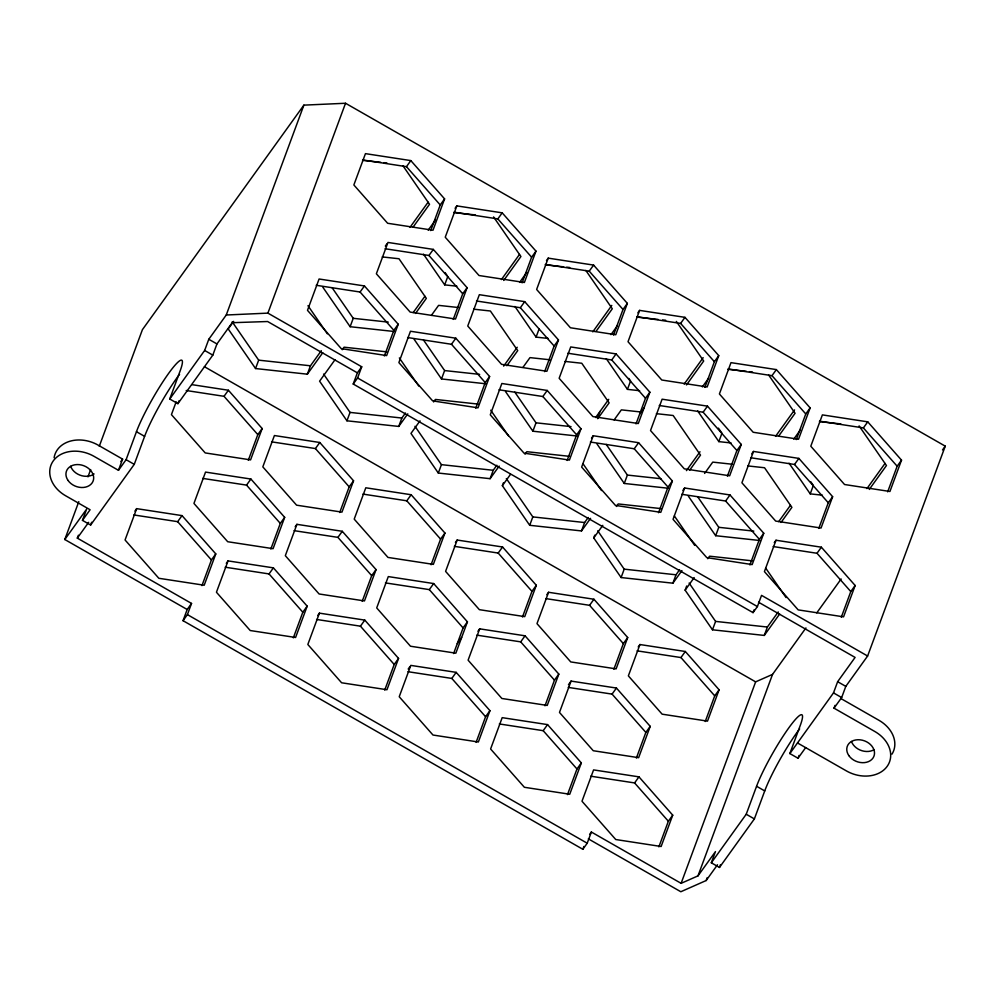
<?xml version="1.0" encoding="UTF-8"?>
<svg xmlns="http://www.w3.org/2000/svg" width="995" height="995" viewBox="0 0 995 995"><rect width="100%" height="100%" fill="white"/><g stroke="black" fill="none" stroke-linecap="round" stroke-linejoin="round"><path stroke-width="1.49" d="M799.657 728.887A47.412 6.256 -60.2 0 0 764.732 790.925L754.384 818.91L719.472 867.453L711.313 862.789L715.455 851.596L697.992 875.874L681.115 883.336L591.353 832.019L587.212 843.213L582.846 849.282L183.043 620.693L187.184 609.5L64.787 539.514L78.804 501.629M87.97 476.854L90.669 469.565M99.289 446.245L142.422 329.656L303.885 105.134L345.526 103.256L945.25 446.146L867.615 656.016L845.8 686.363L841.658 697.557L834.021 708.166L874.816 731.499A30.82 23.955 20.3 0 1 887.154 766.374A30.82 23.955 20.3 0 1 846.459 770.938L797.492 742.954M179.548 374.331A47.412 6.256 -60.2 0 0 144.611 436.37L134.263 464.354L90.62 525.037L82.461 520.373L86.602 509.179L64.787 539.514M183.043 620.693L187.408 614.624L191.537 603.43L77.311 538.121L78.381 535.223M90.62 525.037L91.664 522.238M82.461 520.373L90.097 509.751L65.62 495.759A30.82 23.955 20.3 0 1 53.282 460.872A30.82 23.955 20.3 0 1 93.99 456.319L118.467 470.312L122.609 459.118L98.132 445.126A30.82 23.955 20.3 0 0 54.103 457.75M118.467 470.312L126.104 459.69L136.452 431.706A47.412 6.256 -60.2 0 1 168.628 373.386A47.412 6.256 -60.2 0 1 180.095 371.035L169.747 399.007L177.906 403.671L212.818 355.128L216.947 343.934L232.221 322.703L267.618 321.522L357.367 372.839L353.225 384.033L753.041 612.634L757.406 606.564L761.548 595.371L867.615 656.016M136.651 508.644L125.059 539.986L158.827 578.282L204.199 585.234L215.791 553.904L182.023 515.609L136.651 508.644L134.91 511.082M176.177 401.806L171.426 414.629L205.206 452.924L250.578 459.877L262.17 428.534L228.39 390.239L192.097 384.679M177.906 403.671L178.938 400.873M169.747 399.007L204.647 350.464L208.788 339.27L226.251 315.005L303.885 105.134M226.251 315.005L267.904 313.126L345.526 103.256M322.728 352.777L307.343 374.182L255.553 368.548L258.663 360.153L232.196 321.808M201.948 585.607L211.425 559.974L215.791 553.904M248.315 460.25L257.804 434.604L262.17 428.534M228.042 560.894L216.437 592.236L250.218 630.531L295.59 637.484L307.181 606.154L273.401 567.859L228.042 560.894L226.288 563.332M307.343 374.182L310.452 365.787L321.31 350.675M394.294 331.509L350.128 326.708L353.225 318.313L332.056 287.642M270.827 549.053L280.304 523.407L284.669 517.338L250.902 479.043L205.53 472.09L193.938 503.433L227.706 541.728L273.078 548.68L284.669 517.338M296.92 524.34L285.316 555.683L319.096 593.978L364.469 600.93L376.06 569.6L342.28 531.293L296.92 524.34L295.167 526.765M353.225 384.033L357.591 377.976L361.732 366.782L267.904 313.126M407.788 413.845L398.734 426.432L346.944 420.798L350.041 412.403L323.574 374.058M384.368 355.961L393.858 330.315L398.224 324.246L364.444 285.951L319.084 278.998L307.48 310.34L341.26 348.636L386.632 355.588L398.224 324.246M430.748 230.591L440.225 204.958L444.591 198.888L410.823 160.593L365.451 153.64L353.859 184.97L387.627 223.266L432.999 230.231L444.591 198.888M293.326 637.857L302.816 612.223L307.181 606.154M339.705 512.5L349.183 486.853L353.548 480.784L319.781 442.489L274.409 435.536L262.817 466.879L296.585 505.174L341.957 512.126L353.548 480.784M456.842 205.89L445.238 237.22L479.018 275.515L524.39 282.481L535.982 251.138L502.201 212.843L456.842 205.89L455.088 208.316M319.42 613.144L307.828 644.486L341.608 682.781L386.968 689.734L398.56 658.404L364.792 620.109L319.42 613.144L317.679 615.582M456.879 286.199L444.69 284.868L447.8 276.473M398.734 426.432L401.843 418.037L405.462 413M453.247 319.395L462.737 293.761L467.103 287.692L433.322 249.397L387.963 242.444L376.359 273.774L410.139 312.082L455.511 319.034L467.103 287.692M485.684 383.759L441.506 378.958L444.616 370.563L423.435 339.892M362.205 601.303L371.695 575.657L376.06 569.6M499.167 466.095L490.112 478.682L438.322 473.048L441.432 464.653L414.965 426.308M475.759 408.211L485.237 382.565L489.602 376.496L455.834 338.2L410.462 331.248L398.871 362.59L432.651 400.885L478.01 407.838L489.602 376.496M522.126 282.841L531.616 257.207L535.982 251.138M384.717 690.107L394.207 664.473L398.56 658.404M431.084 564.75L440.574 539.103L444.939 533.034L411.159 494.739L365.799 487.786L354.208 519.129L387.975 557.424L433.347 564.376L444.939 533.034M548.22 258.14L536.628 289.47L570.409 327.765L615.768 334.73L627.36 303.388L593.592 265.093L548.22 258.14L546.479 260.566M457.178 540.036L445.586 571.379L479.366 609.674L524.726 616.626L536.317 585.284L502.55 546.989L457.178 540.036L455.436 542.462M548.257 338.449L536.081 337.118L539.178 328.723M490.112 478.682L493.221 470.287L496.841 465.25M590.557 518.345L581.503 530.932L529.713 525.298L502.363 485.672L503.395 482.873M544.638 371.645L554.128 346.011L558.481 339.942L524.713 301.647L479.341 294.694L467.749 326.037L501.53 364.332L546.889 371.284L558.481 339.942M577.075 436.009L532.897 431.208L536.006 422.813L514.825 392.142M453.596 653.553L463.085 627.907L467.439 621.85L433.671 583.555L388.299 576.59L376.707 607.933L410.487 646.228L455.847 653.18L467.439 621.85M479.689 628.84L468.098 660.182L501.866 698.478L547.238 705.43L558.829 674.1L525.049 635.805L479.689 628.84L477.936 631.278M529.713 525.298L532.822 516.903L506.343 478.558M567.138 460.461L576.627 434.815L580.993 428.745L547.213 390.45L501.853 383.498L490.261 414.84L524.029 453.135L569.401 460.088L580.993 428.745M613.517 335.091L623.007 309.457L627.36 303.388M476.095 742.357L485.585 716.723L489.95 710.654L456.17 672.359L410.811 665.394L399.219 696.736L432.987 735.031L478.359 741.996L489.95 710.654M522.474 616.999L531.964 591.353L536.317 585.284M597.423 418.447L600.01 411.457M593.231 435.748L581.64 467.09L615.42 505.385L660.779 512.338L672.384 480.995L638.603 442.7L593.231 435.748L591.49 438.173M639.611 310.39L628.019 341.72L661.787 380.015L707.159 386.98L718.751 355.638L684.97 317.343L639.611 310.39L637.857 312.816M548.568 592.286L536.977 623.629L570.744 661.924L616.116 668.876L627.708 637.534L593.928 599.239L548.568 592.286L546.815 594.712M639.648 390.699L627.459 389.368L630.569 380.973L628.803 378.423M581.503 530.932L584.612 522.537L588.232 517.499M681.936 570.595L672.894 583.182L621.104 577.548L593.741 537.922L594.786 535.123M636.016 423.895L645.506 398.261L649.872 392.192L616.092 353.897L570.732 346.944L559.14 378.287L592.908 416.582L638.28 423.534L649.872 392.192M668.453 488.259L624.275 483.458L627.385 475.063L606.216 444.392M544.986 705.803L554.464 680.157L558.829 674.1M571.068 681.09L559.476 712.432L593.256 750.727L638.628 757.68L650.22 726.35L616.44 688.055L571.068 681.09L568.456 684.734M621.104 577.548L624.201 569.152L597.734 530.808M658.528 512.711L668.018 487.065L672.384 480.995M704.908 387.341L714.385 361.707L718.751 355.638M567.486 794.607L576.976 768.973L581.341 762.904L547.561 724.609L502.189 717.656L490.597 748.986L524.377 787.281L569.737 794.246L581.341 762.904M613.865 669.249L623.343 643.603L627.708 637.534M684.622 487.998L673.03 519.34L706.798 557.635L752.17 564.588L763.762 533.245L729.994 494.95L684.622 487.998L682.881 490.423M639.947 644.536L628.355 675.879L662.135 714.174L707.507 721.126L719.099 689.784L685.319 651.489L639.947 644.536L638.205 646.961M731.039 442.949L718.85 441.618L721.96 433.223L718.427 428.111M672.894 583.182L675.991 574.787L679.61 569.749M582.846 849.282L583.891 846.484M779.657 614.027L764.272 635.432L712.482 629.798L685.132 590.172L686.687 585.98M727.407 476.145L736.897 450.511L741.263 444.442L707.482 406.147L662.11 399.194L650.519 430.536L684.299 468.832L729.658 475.784L741.263 444.442M759.844 540.509L715.666 535.708L718.776 527.313L697.594 496.642M636.365 758.053L645.854 732.407L650.22 726.35M753.501 451.444L741.909 482.786L775.677 521.081L821.049 528.034L832.641 496.692L798.873 458.396L753.501 451.444L751.76 453.869M712.482 629.798L715.592 621.402L689.125 583.058M749.919 564.961L759.396 539.315L763.762 533.245M796.286 439.591L805.776 413.957L810.141 407.888L776.361 369.593L730.989 362.64L719.397 393.97L753.178 432.265L798.537 439.23L810.141 407.888M658.877 846.857L668.354 821.223L672.719 815.154L638.952 776.859L593.58 769.906L581.988 801.236L615.756 839.531L661.128 846.496L672.719 815.154M705.244 721.499L714.733 695.853L719.099 689.784M776.013 540.248L764.409 571.59L798.189 609.885L843.561 616.838L855.153 585.495L821.372 547.2L776.013 540.248L774.259 542.673M753.041 612.634L754.073 609.835M822.417 495.199L810.229 493.868L813.338 485.473L810.689 481.642M764.272 635.432L767.381 627.037L778.239 611.925M681.115 883.336L755.64 681.861L772.53 674.399L805.925 627.944M818.798 528.395L828.275 502.761L832.641 496.692M697.992 875.874L772.53 674.399M588.331 838.86L680.829 891.744L706.151 880.538L707.234 877.615M719.472 867.453L720.504 864.655M711.313 862.789L746.225 814.246L756.573 786.261A47.412 6.256 -60.2 0 1 788.749 727.942A47.412 6.256 -60.2 0 1 800.216 725.579L789.856 753.563L798.015 758.227L805.651 747.618M841.297 617.211L850.787 591.565L855.153 585.495M887.677 491.841L897.154 466.207L901.52 460.138L867.752 421.843L822.38 414.89L810.788 446.22L844.556 484.515L889.928 491.48L901.52 460.138M798.015 758.227L799.06 755.429M789.856 753.563L833.499 692.893L837.641 681.699L855.091 657.421L758.526 602.211M834.021 708.166L835.054 705.368M120.83 461.58L122.609 459.118M77.311 538.121L88.654 522.338M233.638 321.373L228.203 328.922L255.553 368.548M186.214 390.513L224.024 396.308L228.39 390.239M362.603 159.934L406.457 166.662L410.823 160.593M133.803 514.95L177.657 521.666L182.023 515.609M385.339 246.076L387.08 243.651M316.223 285.291L360.078 292.02L364.444 285.951M410.015 227.345L428.111 202.172M413.236 226.922L429.529 204.273L403.062 165.941M334.979 359.78L319.594 381.172L346.944 420.798M342.218 349.718L344.021 347.193L386.682 351.832M428.198 230.156L435.437 220.082M202.681 478.396L246.536 485.112L250.902 479.043M385.102 248.738L428.957 255.466L433.322 249.397M187.184 609.5L191.537 603.43M357.367 372.839L361.732 366.782M271.56 441.842L315.415 448.558L319.781 442.489M413.161 312.617L424.927 296.261M415.487 313.462L426.345 298.363L398.995 258.75L382.242 256.921M453.981 212.184L497.836 218.912L502.201 212.843M431.357 315.427L438.596 305.365L458.396 307.517M225.181 567.2L269.036 573.928L273.401 567.859M407.614 337.541L451.469 344.27L455.834 338.2M501.393 279.595L519.502 254.421M503.719 280.441L520.92 256.523L493.57 216.91M420.027 420.835L410.972 433.422L438.322 473.048M433.596 401.968L435.412 399.443L478.06 404.082M519.589 282.406L526.828 272.332M294.06 530.646L337.914 537.362L342.28 531.293M476.493 300.987L520.348 307.716L524.713 301.647M362.939 494.092L406.793 500.808L411.159 494.739M503.644 366.123L517.226 347.255M506.878 365.712L517.736 350.613L490.386 311L473.632 309.171M545.372 264.434L589.227 271.162L593.592 265.093M522.997 367.317L529.974 357.615L549.787 359.767M316.572 619.45L360.426 626.178L364.792 620.109M498.992 389.791L542.86 396.52L547.213 390.45M592.784 331.845L611.788 305.415M596.017 331.422L612.298 308.773L585.831 270.441M502.363 485.672L510.51 474.354M524.987 454.217L526.803 451.693L569.451 456.332M610.967 334.656L617.31 325.838M385.451 582.896L429.305 589.612L433.671 583.555M567.871 353.237L611.738 359.966L616.092 353.897M408.186 669.038L409.94 666.613M454.329 546.342L498.184 553.058L502.55 546.989M595.644 417.527L608.741 399.318M597.771 418.634L609.127 402.863L581.764 363.25L565.011 361.421M636.763 316.684L680.617 323.412L684.97 317.343M614.126 419.927L621.365 409.865L641.166 412.017M457.277 643.578L461.643 637.509M639.71 413.932L644.076 407.863M407.962 671.7L451.817 678.428L456.17 672.359M590.383 442.041L634.238 448.77L638.603 442.7M684.174 384.095L703.179 357.665M686.488 384.941L703.689 361.023L676.339 321.41M593.741 537.922L602.796 525.348M616.378 506.467L618.181 503.943L660.829 508.582M702.358 386.906L708.689 378.088M476.841 635.146L520.696 641.862L525.049 635.805M659.262 405.487L703.117 412.216L707.482 406.147M545.72 598.592L589.575 605.308L593.928 599.239M686.413 470.623L699.995 451.755M689.647 470.212L700.505 455.113L673.155 415.5L656.401 413.671M728.141 368.934L771.996 375.662L776.361 369.593M704.609 473.433L712.756 462.115L732.556 464.267M499.341 723.95L543.195 730.678L547.561 724.609M681.774 494.291L725.629 501.02L729.994 494.95M775.553 436.345L794.557 409.915M778.786 435.922L795.08 413.273L768.6 374.941M685.132 590.172L694.187 577.597M707.756 558.717L709.572 556.193L752.22 560.832M793.749 439.156L800.079 430.337M568.22 687.396L612.074 694.112L616.44 688.055M750.653 457.737L794.507 464.466L798.873 458.396M637.098 650.842L680.953 657.558L685.319 651.489M778.712 521.616L790.478 505.261M781.038 522.462L791.896 507.363L764.546 467.749L747.792 465.921M819.532 421.183L863.386 427.912L867.752 421.843M589.612 834.444L591.353 832.019M590.731 776.199L634.586 782.928L638.952 776.859M773.152 546.541L817.007 553.27L821.372 547.2M866.943 488.595L885.04 463.421M869.269 489.44L886.458 465.523L859.108 425.91M816.758 612.883L841.136 578.978M942.526 449.939L945.25 446.146M706.151 880.538L717.507 864.754M362.578 160.344L380.849 162.334M383.896 162.67L386.943 163.006M453.956 212.594L475.287 214.92M545.347 264.844L563.63 266.834M566.677 267.17L569.725 267.506M636.738 317.094L658.056 319.42M662.633 319.917L665.68 320.253M353.225 318.313L388.261 322.119M728.116 369.344L746.399 371.334M749.446 371.67L752.494 372.006M444.616 370.563L479.652 374.369M258.663 360.153L310.452 365.787M819.507 421.594L840.825 423.92M536.006 422.813L571.03 426.619M350.041 412.403L401.843 418.037M627.385 475.063L660.891 478.707M441.432 464.653L493.221 470.287M718.776 527.313L753.812 531.119M532.822 516.903L584.612 522.537M624.201 569.152L675.991 574.787M715.592 621.402L767.381 627.037M357.591 377.976L757.406 606.564M837.641 681.699L845.8 686.363M833.499 692.893L841.658 697.557M840.8 698.478L878.958 720.305A30.82 23.955 20.3 0 1 891.993 754.135M208.788 339.27L216.947 343.934M204.647 350.464L212.818 355.128M204.398 366.695L755.64 681.861M136.452 431.706L144.611 436.37M756.573 786.261L764.732 790.925M126.104 459.69L134.263 464.354M746.225 814.246L754.384 818.91M187.408 614.624L587.212 843.213M863.386 427.912L897.154 466.207M771.996 375.662L805.776 413.957M680.617 323.412L714.385 361.707M794.507 464.466L828.275 502.761M589.227 271.162L623.007 309.457M703.117 412.216L736.897 450.511M817.007 553.27L850.787 591.565M497.836 218.912L531.616 257.207M611.738 359.966L645.506 398.261M725.629 501.02L759.396 539.315M406.457 166.662L440.225 204.958M520.348 307.716L554.128 346.011M634.238 448.77L668.018 487.065M428.957 255.466L462.737 293.761M542.86 396.52L576.627 434.815M451.469 344.27L485.237 382.565M360.078 292.02L393.858 330.315M680.953 657.558L714.733 695.853M589.575 605.308L623.343 643.603M498.184 553.058L531.964 591.353M612.074 694.112L645.854 732.407M406.793 500.808L440.574 539.103M520.696 641.862L554.464 680.157M634.586 782.928L668.354 821.223M315.415 448.558L349.183 486.853M429.305 589.612L463.085 627.907M543.195 730.678L576.976 768.973M224.024 396.308L257.804 434.604M337.914 537.362L371.695 575.657M451.817 678.428L485.585 716.723M246.536 485.112L280.304 523.407M360.426 626.178L394.207 664.473M269.036 573.928L302.816 612.223M177.657 521.666L211.425 559.974M789.06 463.197L810.229 493.868M697.669 410.947L718.85 441.618M765.777 568.22L786.062 597.609M606.291 358.697L627.459 389.368M688.316 496.095L715.666 535.708M674.386 515.97L694.684 545.36M514.9 306.448L536.081 337.118M596.925 443.845L624.275 483.458M582.995 463.72L601.527 490.56M445.151 272.642L446.917 275.192M423.509 254.198L444.69 284.868M505.547 391.595L532.897 431.208M490.734 410.189L508.383 435.748M414.156 339.345L441.506 378.958M399.343 357.939L418.758 386.06M322.766 287.095L350.128 326.708M307.965 305.689L327.367 333.81M874.045 749.708A14.228 11.057 20.3 0 1 851.496 741.511M94.077 473.956A14.228 11.057 20.3 0 1 70.67 466.332M848.847 755.603A14.228 11.057 20.3 0 0 872.876 758.215A14.228 11.057 20.3 0 0 860.19 739.832A14.228 11.057 20.3 0 0 848.847 755.603M68.021 480.423A14.228 11.057 20.3 0 0 92.05 483.035A14.228 11.057 20.3 0 0 79.351 464.653A14.228 11.057 20.3 0 0 68.021 480.423"/></g></svg>
